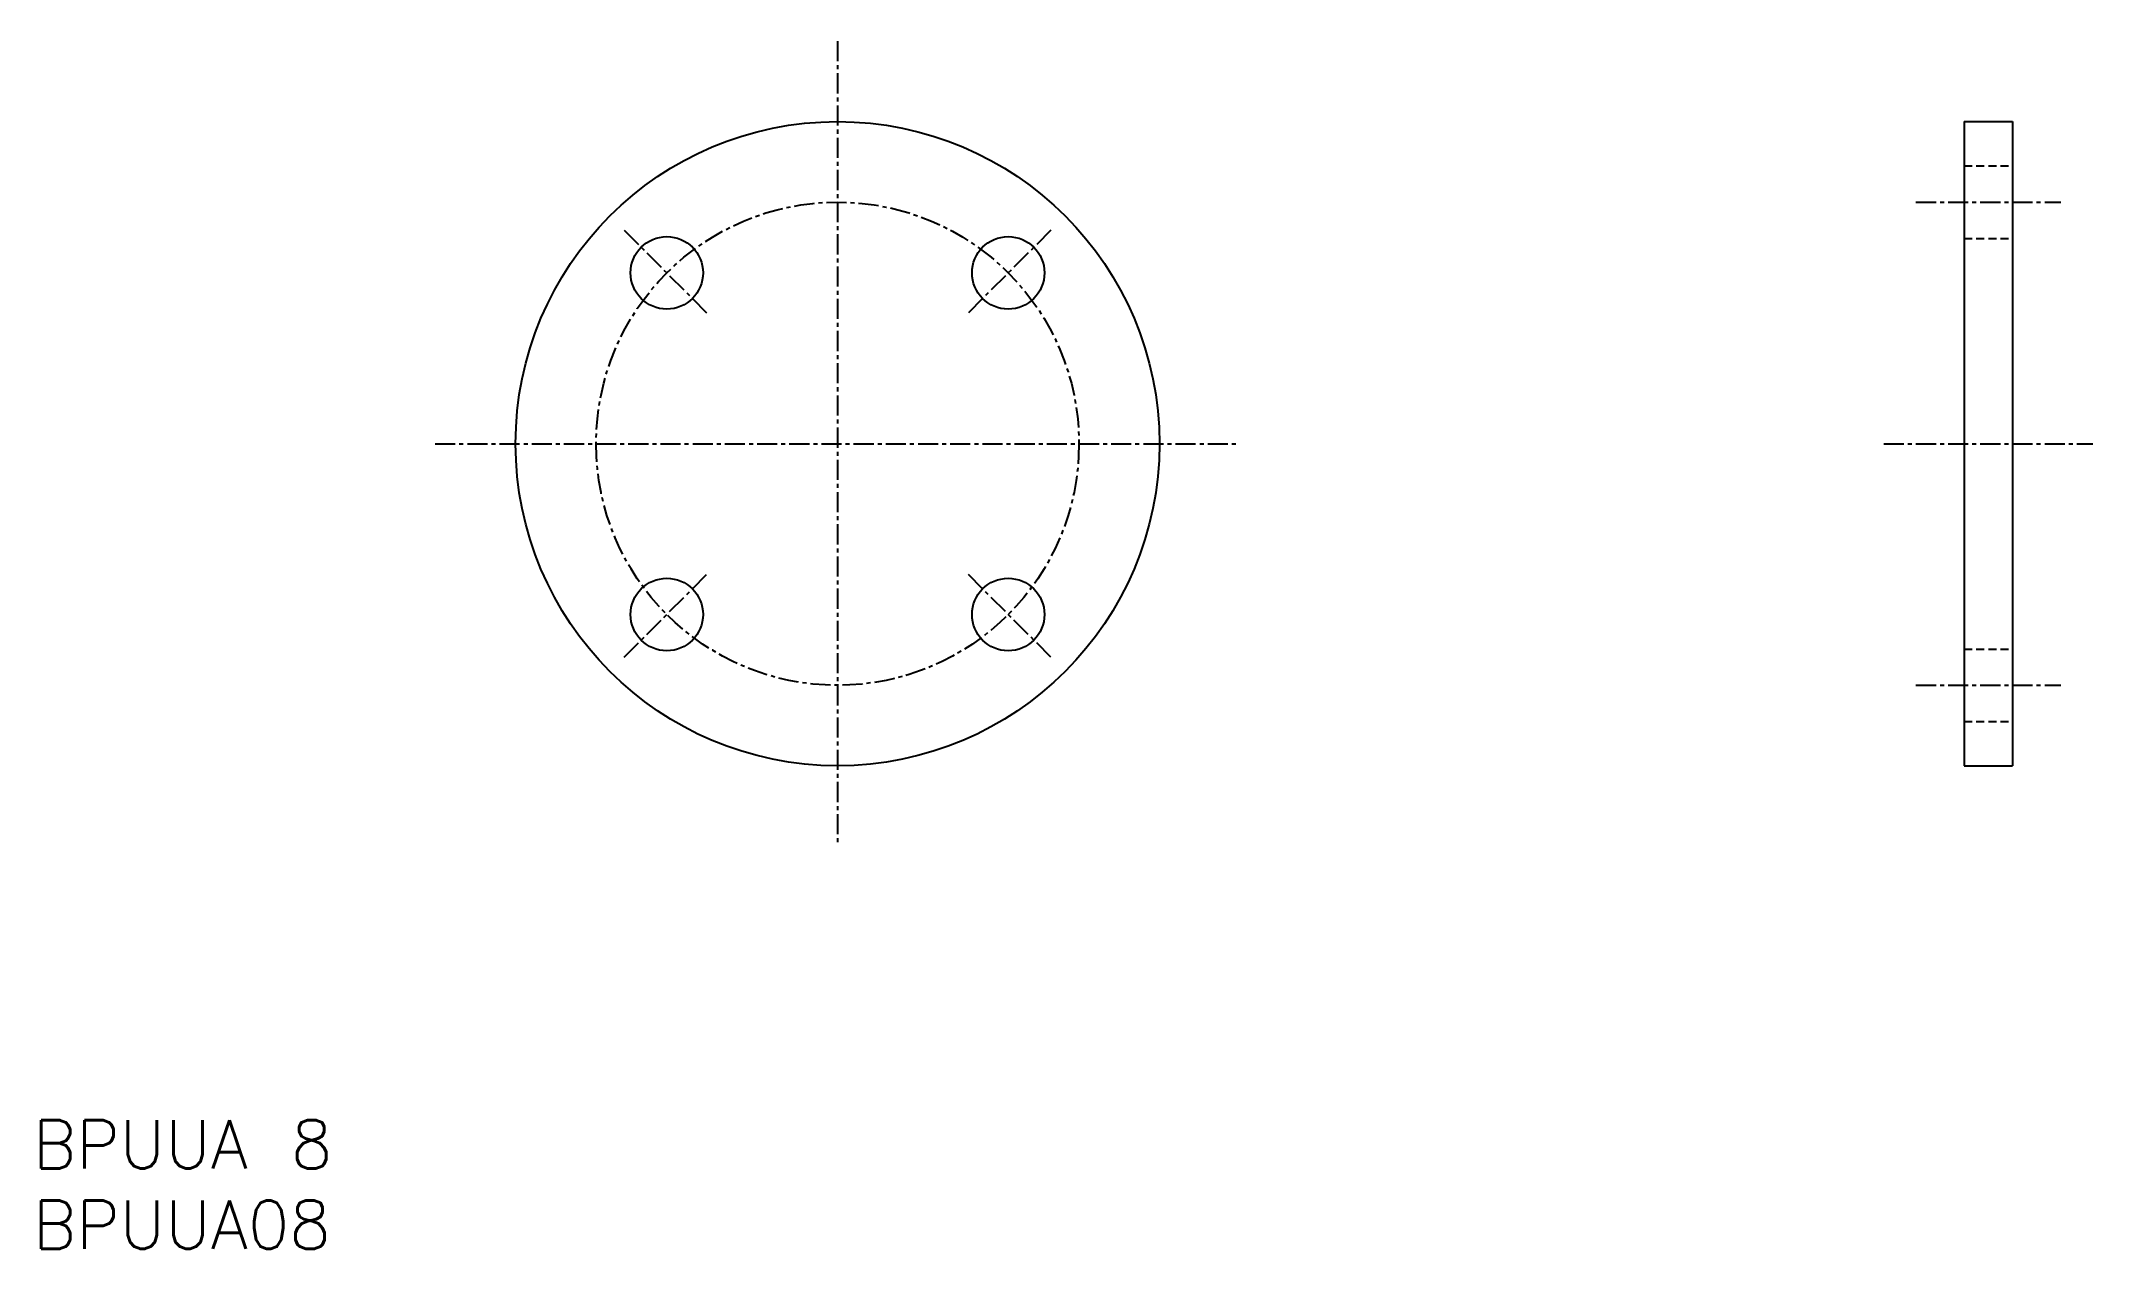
# Model space of a CAD drawing. Extents: x 1 to 128, y 0 to 75.
import ezdxf

# ---------------------------------------------------------------- set-up
doc = ezdxf.new("R2010")
doc.units = 0
doc.linetypes.add('CENTER', pattern=[2, 1.25, -0.25, 0.25, -0.25])
doc.linetypes.add('DASHED', pattern=[0.75, 0.5, -0.25])
doc.layers.get('0').update_dxf_attribs({"linetype": 'CONTINUOUS'})
doc.layers.add('CENTER', color=1, linetype='CENTER')
doc.styles.get("Standard").update_dxf_attribs({"font": 'txt.shx'})

# ---------------------------------------------------------------- blocks, each defined once
blk = doc.blocks.new('*U4')
at = {"color": 7, "linetype": 'CONTINUOUS'}
blk.add_text('BPUUA08', height=3, dxfattribs=at).set_placement((0, 0))
blk = doc.blocks.new('*U5')
at = {"color": 7, "linetype": 'CONTINUOUS'}
blk.add_text('BPUUA 8', height=3, dxfattribs=at).set_placement((0, 5))

msp = doc.modelspace()

# ---------------------------------------------------------------- linework, layer by layer
at = {"color": 7, "linetype": 'CONTINUOUS'}
for p, q in [((120, 70.00000000000003), (120, 30)), ((120, 70.00000000000003), (123, 70.00000000000003)), ((123, 70.00000000000003), (123, 30)), ((120, 30), (123, 30))]:
    msp.add_line(p, q, dxfattribs=at)
at = {"color": 3, "linetype": 'DASHED'}
for p, q in [((120, 67.25000000000003), (123, 67.25000000000003)), ((120, 62.75000000000003), (123, 62.75000000000003)), ((120, 37.25), (123, 37.25)), ((120, 32.75), (123, 32.75))]:
    msp.add_line(p, q, dxfattribs=at)
at = {"color": 7, "linetype": 'CONTINUOUS'}
for centre, radius in [((50, 50), 20), ((39.39339828220179, 60.60660171779821), 2.25), ((60.60660171779822, 60.6066017177982), 2.25), ((39.39339828220179, 39.39339828220179), 2.25), ((60.6066017177982, 39.39339828220178), 2.25)]:
    msp.add_circle(centre, radius, dxfattribs=at)
at = {"layer": 'CENTER', "color": 1, "linetype": 'CENTER'}
for p, q in [((50, 75), (50, 25)), ((117, 65.00000000000003), (126, 65.00000000000003)), ((36.74174785275223, 63.25825214724776), (42.04504871165133, 57.95495128834865)), ((63.25825214724777, 63.25825214724775), (57.95495128834867, 57.95495128834865)), ((25, 50), (75, 50)), ((115, 50.00000000000003), (128, 50.00000000000003)), ((36.74174785275223, 36.74174785275224), (42.04504871165134, 42.04504871165133)), ((63.25825214724776, 36.74174785275223), (57.95495128834865, 42.04504871165133)), ((117, 35), (126, 35))]:
    msp.add_line(p, q, dxfattribs=at)
msp.add_circle((50, 50), 15, dxfattribs=at)

# ---------------------------------------------------------------- block references
at = {"color": 7, "linetype": 'CONTINUOUS'}
for name in ['*U5', '*U4']:
    msp.add_blockref(name, (0, 0), dxfattribs=at)

doc.saveas('drawing.dxf')
